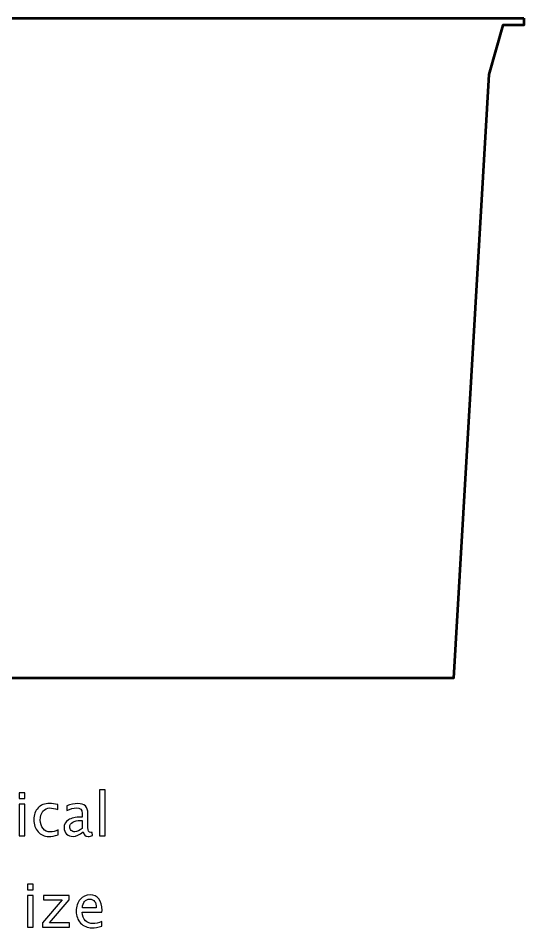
# Model space of a CAD drawing. Header units: centimetres. Extents: x -42.5 to 44.4, y -43.5 to 43.2.
# Drawn here: x 22.45 to 26.05, y 0.72 to 7.2 of the extents above; entities that cross this region are included whole.
import ezdxf

# ---------------------------------------------------------------- set-up
doc = ezdxf.new("R2010")
doc.units = ezdxf.units.CM
doc.header["$MEASUREMENT"] = 0
doc.layers.add('Layer 1', color=7, linetype='Continuous')

msp = doc.modelspace()

# ---------------------------------------------------------------- linework, layer by layer
at = {"layer": 'Layer 1', "lineweight": 53}
msp.add_open_spline([(26.04998, 7.2), (26.04998, 7.2), (18.95001, 7.2), (18.95001, 7.2), (18.95001, 7.2), (18.95001, 7.2), (18.95001, 7.15), (18.95001, 7.15), (18.95001, 7.15), (18.95001, 7.15), (19.10001, 7.15001), (19.10001, 7.15001), (19.10001, 7.15001), (19.10001, 7.15001), (19.20001, 6.8), (19.20001, 6.8), (19.20001, 6.8), (19.20001, 6.8), (19.45001, 2.5), (19.45001, 2.5), (19.45001, 2.5), (19.45001, 2.5), (25.54998, 2.5), (25.54998, 2.5), (25.54998, 2.5), (25.54998, 2.5), (25.79998, 6.8), (25.79998, 6.8), (25.79998, 6.8), (25.79998, 6.8), (25.89998, 7.15001), (25.89998, 7.15001), (25.89998, 7.15001), (25.89998, 7.15001), (26.04998, 7.15), (26.04998, 7.15), (26.04998, 7.15), (26.04998, 7.15), (26.04998, 7.2), (26.04998, 7.2)], degree=3, knots=[0, 0, 0, 0, 0.0909091, 0.0909091, 0.0909091, 0.0909091, 0.1818182, 0.1818182, 0.1818182, 0.1818182, 0.2727273, 0.2727273, 0.2727273, 0.2727273, 0.3636364, 0.3636364, 0.3636364, 0.3636364, 0.4545455, 0.4545455, 0.4545455, 0.4545455, 0.5454545, 0.5454545, 0.5454545, 0.5454545, 0.6363636, 0.6363636, 0.6363636, 0.6363636, 0.7272727, 0.7272727, 0.7272727, 0.7272727, 0.8181818, 0.8181818, 0.8181818, 0.8181818, 1, 1, 1, 1], dxfattribs=at)
at = {"layer": 'Layer 1'}
for points, knots in [([(23.02923, 1.37765), (23.02923, 1.37765), (23.02923, 1.70404), (23.02923, 1.70404), (23.02923, 1.70404), (23.02923, 1.70404), (23.06987, 1.70404), (23.06987, 1.70404), (23.06987, 1.70404), (23.06987, 1.70404), (23.06987, 1.37765), (23.06987, 1.37765), (23.06987, 1.37765), (23.06987, 1.37765), (23.02923, 1.37765), (23.02923, 1.37765)], [0, 0, 0, 0, 0.2, 0.2, 0.2, 0.2, 0.4, 0.4, 0.4, 0.4, 0.6, 0.6, 0.6, 0.6, 1, 1, 1, 1]), ([(22.45632, 1.64308), (22.45632, 1.64308), (22.45632, 1.68372), (22.45632, 1.68372), (22.45632, 1.68372), (22.45632, 1.68372), (22.49696, 1.68372), (22.49696, 1.68372), (22.49696, 1.68372), (22.49696, 1.68372), (22.49696, 1.64308), (22.49696, 1.64308), (22.49696, 1.64308), (22.49696, 1.64308), (22.45632, 1.64308), (22.45632, 1.64308)], [0, 0, 0, 0, 0.2, 0.2, 0.2, 0.2, 0.4, 0.4, 0.4, 0.4, 0.6, 0.6, 0.6, 0.6, 1, 1, 1, 1]), ([(22.45632, 1.37765), (22.45632, 1.37765), (22.45632, 1.60201), (22.45632, 1.60201), (22.45632, 1.60201), (22.45632, 1.60201), (22.49696, 1.60201), (22.49696, 1.60201), (22.49696, 1.60201), (22.49696, 1.60201), (22.49696, 1.37765), (22.49696, 1.37765), (22.49696, 1.37765), (22.49696, 1.37765), (22.45632, 1.37765), (22.45632, 1.37765)], [0, 0, 0, 0, 0.2, 0.2, 0.2, 0.2, 0.4, 0.4, 0.4, 0.4, 0.6, 0.6, 0.6, 0.6, 1, 1, 1, 1]), ([(22.73445, 1.38442), (22.70813, 1.37652), (22.68541, 1.37257), (22.66629, 1.37257), (22.66629, 1.37257), (22.63595, 1.37257), (22.61083, 1.38379), (22.59087, 1.40615), (22.59087, 1.40615), (22.5709, 1.42859), (22.56088, 1.45688), (22.56088, 1.49096), (22.56088, 1.49096), (22.56088, 1.52737), (22.57076, 1.5558), (22.59051, 1.57612), (22.59051, 1.57612), (22.61027, 1.59651), (22.63786, 1.60667), (22.67327, 1.60667), (22.67327, 1.60667), (22.6907, 1.60667), (22.71032, 1.60427), (22.73191, 1.59947), (22.73191, 1.59947), (22.73191, 1.59947), (22.73191, 1.56519), (22.73191, 1.56519), (22.73191, 1.56519), (22.70897, 1.57196), (22.69028, 1.57535), (22.67588, 1.57535), (22.67588, 1.57535), (22.655, 1.57535), (22.63828, 1.56751), (22.62579, 1.55192), (22.62579, 1.55192), (22.6133, 1.53633), (22.60702, 1.51551), (22.60702, 1.48955), (22.60702, 1.48955), (22.60702, 1.46436), (22.61351, 1.44404), (22.62643, 1.42845), (22.62643, 1.42845), (22.63934, 1.41293), (22.6562, 1.40517), (22.67715, 1.40517), (22.67715, 1.40517), (22.69571, 1.40517), (22.71476, 1.40996), (22.73445, 1.41956), (22.73445, 1.41956), (22.73445, 1.41956), (22.73445, 1.38442), (22.73445, 1.38442)], [0, 0, 0, 0, 0.0666667, 0.0666667, 0.0666667, 0.0666667, 0.1333333, 0.1333333, 0.1333333, 0.1333333, 0.2, 0.2, 0.2, 0.2, 0.2666667, 0.2666667, 0.2666667, 0.2666667, 0.3333333, 0.3333333, 0.3333333, 0.3333333, 0.4, 0.4, 0.4, 0.4, 0.4666667, 0.4666667, 0.4666667, 0.4666667, 0.5333333, 0.5333333, 0.5333333, 0.5333333, 0.6, 0.6, 0.6, 0.6, 0.6666667, 0.6666667, 0.6666667, 0.6666667, 0.7333333, 0.7333333, 0.7333333, 0.7333333, 0.8, 0.8, 0.8, 0.8, 0.8666667, 0.8666667, 0.8666667, 0.8666667, 1, 1, 1, 1]), ([(22.91112, 1.40622), (22.88671, 1.38379), (22.86321, 1.37257), (22.84063, 1.37257), (22.84063, 1.37257), (22.82208, 1.37257), (22.80663, 1.37836), (22.79442, 1.39), (22.79442, 1.39), (22.78214, 1.40164), (22.77601, 1.41631), (22.77601, 1.43402), (22.77601, 1.43402), (22.77601, 1.45851), (22.78631, 1.47734), (22.80691, 1.49047), (22.80691, 1.49047), (22.82751, 1.50359), (22.85707, 1.51015), (22.8956, 1.51015), (22.8956, 1.51015), (22.8956, 1.51015), (22.90512, 1.51015), (22.90512, 1.51015), (22.90512, 1.51015), (22.90512, 1.51015), (22.90512, 1.53717), (22.90512, 1.53717), (22.90512, 1.53717), (22.90512, 1.56321), (22.89158, 1.57619), (22.86441, 1.57619), (22.86441, 1.57619), (22.84339, 1.57619), (22.82039, 1.56956), (22.79548, 1.5563), (22.79548, 1.5563), (22.79548, 1.5563), (22.79548, 1.58974), (22.79548, 1.58974), (22.79548, 1.58974), (22.82286, 1.60103), (22.84868, 1.60667), (22.87288, 1.60667), (22.87288, 1.60667), (22.89778, 1.60667), (22.9162, 1.60103), (22.92798, 1.58967), (22.92798, 1.58967), (22.93984, 1.57831), (22.94576, 1.56081), (22.94576, 1.53717), (22.94576, 1.53717), (22.94576, 1.53717), (22.94576, 1.43579), (22.94576, 1.43579), (22.94576, 1.43579), (22.94576, 1.41257), (22.95289, 1.40093), (22.96721, 1.40093), (22.96721, 1.40093), (22.96897, 1.40093), (22.97158, 1.40122), (22.97504, 1.40178), (22.97504, 1.40178), (22.97504, 1.40178), (22.97793, 1.3792), (22.97793, 1.3792), (22.97793, 1.3792), (22.96869, 1.37476), (22.95853, 1.37257), (22.94738, 1.37257), (22.94738, 1.37257), (22.92841, 1.37257), (22.91634, 1.38379), (22.91112, 1.40622)], [0, 0, 0, 0, 0.05, 0.05, 0.05, 0.05, 0.1, 0.1, 0.1, 0.1, 0.15, 0.15, 0.15, 0.15, 0.2, 0.2, 0.2, 0.2, 0.25, 0.25, 0.25, 0.25, 0.3, 0.3, 0.3, 0.3, 0.35, 0.35, 0.35, 0.35, 0.4, 0.4, 0.4, 0.4, 0.45, 0.45, 0.45, 0.45, 0.5, 0.5, 0.5, 0.5, 0.55, 0.55, 0.55, 0.55, 0.6, 0.6, 0.6, 0.6, 0.65, 0.65, 0.65, 0.65, 0.7, 0.7, 0.7, 0.7, 0.75, 0.75, 0.75, 0.75, 0.8, 0.8, 0.8, 0.8, 0.85, 0.85, 0.85, 0.85, 0.9, 0.9, 0.9, 0.9, 1, 1, 1, 1]), ([(22.90512, 1.42838), (22.90512, 1.42838), (22.90512, 1.48602), (22.90512, 1.48602), (22.90512, 1.48602), (22.90512, 1.48602), (22.89207, 1.48645), (22.89207, 1.48645), (22.89207, 1.48645), (22.86949, 1.48645), (22.85129, 1.48228), (22.83739, 1.47396), (22.83739, 1.47396), (22.82356, 1.46556), (22.81665, 1.45448), (22.81665, 1.44066), (22.81665, 1.44066), (22.81665, 1.43099), (22.8201, 1.42281), (22.82695, 1.4161), (22.82695, 1.4161), (22.83386, 1.4094), (22.84226, 1.40601), (22.85221, 1.40601), (22.85221, 1.40601), (22.86914, 1.40601), (22.88678, 1.41349), (22.90512, 1.42838)], [0, 0, 0, 0, 0.125, 0.125, 0.125, 0.125, 0.25, 0.25, 0.25, 0.25, 0.375, 0.375, 0.375, 0.375, 0.5, 0.5, 0.5, 0.5, 0.625, 0.625, 0.625, 0.625, 0.75, 0.75, 0.75, 0.75, 1, 1, 1, 1]), ([(22.51566, 0.99256), (22.51566, 0.99256), (22.51566, 1.0332), (22.51566, 1.0332), (22.51566, 1.0332), (22.51566, 1.0332), (22.5563, 1.0332), (22.5563, 1.0332), (22.5563, 1.0332), (22.5563, 1.0332), (22.5563, 0.99256), (22.5563, 0.99256), (22.5563, 0.99256), (22.5563, 0.99256), (22.51566, 0.99256), (22.51566, 0.99256)], [0, 0, 0, 0, 0.2, 0.2, 0.2, 0.2, 0.4, 0.4, 0.4, 0.4, 0.6, 0.6, 0.6, 0.6, 1, 1, 1, 1]), ([(22.51566, 0.72713), (22.51566, 0.72713), (22.51566, 0.95149), (22.51566, 0.95149), (22.51566, 0.95149), (22.51566, 0.95149), (22.5563, 0.95149), (22.5563, 0.95149), (22.5563, 0.95149), (22.5563, 0.95149), (22.5563, 0.72713), (22.5563, 0.72713), (22.5563, 0.72713), (22.5563, 0.72713), (22.51566, 0.72713), (22.51566, 0.72713)], [0, 0, 0, 0, 0.2, 0.2, 0.2, 0.2, 0.4, 0.4, 0.4, 0.4, 0.6, 0.6, 0.6, 0.6, 1, 1, 1, 1]), ([(22.62276, 0.72713), (22.62276, 0.72713), (22.62276, 0.75761), (22.62276, 0.75761), (22.62276, 0.75761), (22.62276, 0.75761), (22.76196, 0.92102), (22.76196, 0.92102), (22.76196, 0.92102), (22.76196, 0.92102), (22.62918, 0.92102), (22.62918, 0.92102), (22.62918, 0.92102), (22.62918, 0.92102), (22.62918, 0.95149), (22.62918, 0.95149), (22.62918, 0.95149), (22.62918, 0.95149), (22.81199, 0.95149), (22.81199, 0.95149), (22.81199, 0.95149), (22.81199, 0.95149), (22.81199, 0.92102), (22.81199, 0.92102), (22.81199, 0.92102), (22.81199, 0.92102), (22.67278, 0.75761), (22.67278, 0.75761), (22.67278, 0.75761), (22.67278, 0.75761), (22.81453, 0.75761), (22.81453, 0.75761), (22.81453, 0.75761), (22.81453, 0.75761), (22.81453, 0.72713), (22.81453, 0.72713), (22.81453, 0.72713), (22.81453, 0.72713), (22.62276, 0.72713), (22.62276, 0.72713)], [0, 0, 0, 0, 0.0909091, 0.0909091, 0.0909091, 0.0909091, 0.1818182, 0.1818182, 0.1818182, 0.1818182, 0.2727273, 0.2727273, 0.2727273, 0.2727273, 0.3636364, 0.3636364, 0.3636364, 0.3636364, 0.4545455, 0.4545455, 0.4545455, 0.4545455, 0.5454545, 0.5454545, 0.5454545, 0.5454545, 0.6363636, 0.6363636, 0.6363636, 0.6363636, 0.7272727, 0.7272727, 0.7272727, 0.7272727, 0.8181818, 0.8181818, 0.8181818, 0.8181818, 1, 1, 1, 1]), ([(23.04532, 0.73433), (23.01801, 0.72614), (22.99466, 0.72205), (22.97518, 0.72205), (22.97518, 0.72205), (22.94195, 0.72205), (22.91493, 0.73306), (22.89412, 0.755), (22.89412, 0.755), (22.8733, 0.77694), (22.86286, 0.80538), (22.86286, 0.84037), (22.86286, 0.84037), (22.86286, 0.87431), (22.87203, 0.90218), (22.89045, 0.92398), (22.89045, 0.92398), (22.90886, 0.94571), (22.93243, 0.95657), (22.96114, 0.95657), (22.96114, 0.95657), (22.98831, 0.95657), (23.00933, 0.94691), (23.02415, 0.92758), (23.02415, 0.92758), (23.03897, 0.90824), (23.04637, 0.88087), (23.04637, 0.84538), (23.04637, 0.84538), (23.04637, 0.84538), (23.04616, 0.83296), (23.04616, 0.83296), (23.04616, 0.83296), (23.04616, 0.83296), (22.90435, 0.83296), (22.90435, 0.83296), (22.90435, 0.83296), (22.91027, 0.77934), (22.93645, 0.75253), (22.9828, 0.75253), (22.9828, 0.75253), (22.99981, 0.75253), (23.02062, 0.75733), (23.04532, 0.76692), (23.04532, 0.76692), (23.04532, 0.76692), (23.04532, 0.73433), (23.04532, 0.73433)], [0, 0, 0, 0, 0.0769231, 0.0769231, 0.0769231, 0.0769231, 0.1538462, 0.1538462, 0.1538462, 0.1538462, 0.2307692, 0.2307692, 0.2307692, 0.2307692, 0.3076923, 0.3076923, 0.3076923, 0.3076923, 0.3846154, 0.3846154, 0.3846154, 0.3846154, 0.4615385, 0.4615385, 0.4615385, 0.4615385, 0.5384615, 0.5384615, 0.5384615, 0.5384615, 0.6153846, 0.6153846, 0.6153846, 0.6153846, 0.6923077, 0.6923077, 0.6923077, 0.6923077, 0.7692308, 0.7692308, 0.7692308, 0.7692308, 0.8461538, 0.8461538, 0.8461538, 0.8461538, 1, 1, 1, 1]), ([(22.90646, 0.86344), (22.90646, 0.86344), (23.00552, 0.86344), (23.00552, 0.86344), (23.00552, 0.86344), (23.00552, 0.90521), (22.98993, 0.9261), (22.95881, 0.9261), (22.95881, 0.9261), (22.92749, 0.9261), (22.91006, 0.90521), (22.90646, 0.86344)], [0, 0, 0, 0, 0.25, 0.25, 0.25, 0.25, 0.5, 0.5, 0.5, 0.5, 1, 1, 1, 1])]:
    msp.add_open_spline(points, degree=3, knots=knots, dxfattribs=at)

doc.saveas('drawing.dxf')
